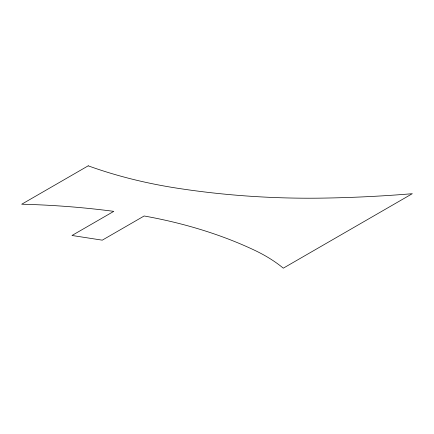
<?xml version="1.0" encoding="UTF-8"?>
<svg xmlns="http://www.w3.org/2000/svg" width="434" height="434" viewBox="0 0 434 434"><rect width="100%" height="100%" fill="white"/><g stroke="black" fill="none" stroke-linecap="round" stroke-linejoin="round"><path stroke-width="0.65" d="M88.21 165.826L21.7 204.224A510.623 294.805 0 0 1 113.779 211.358L71.99 235.483L102.267 240.165L144.153 215.986A326.032 188.231 0 0 1 254.568 250.25A154.607 89.263 0 0 1 283.304 268.174L412.3 193.7A771.413 445.371 0 0 1 322.988 198.105A510.623 294.805 0 0 1 177.018 188.166A326.032 188.231 0 0 1 88.21 165.826"/></g></svg>
